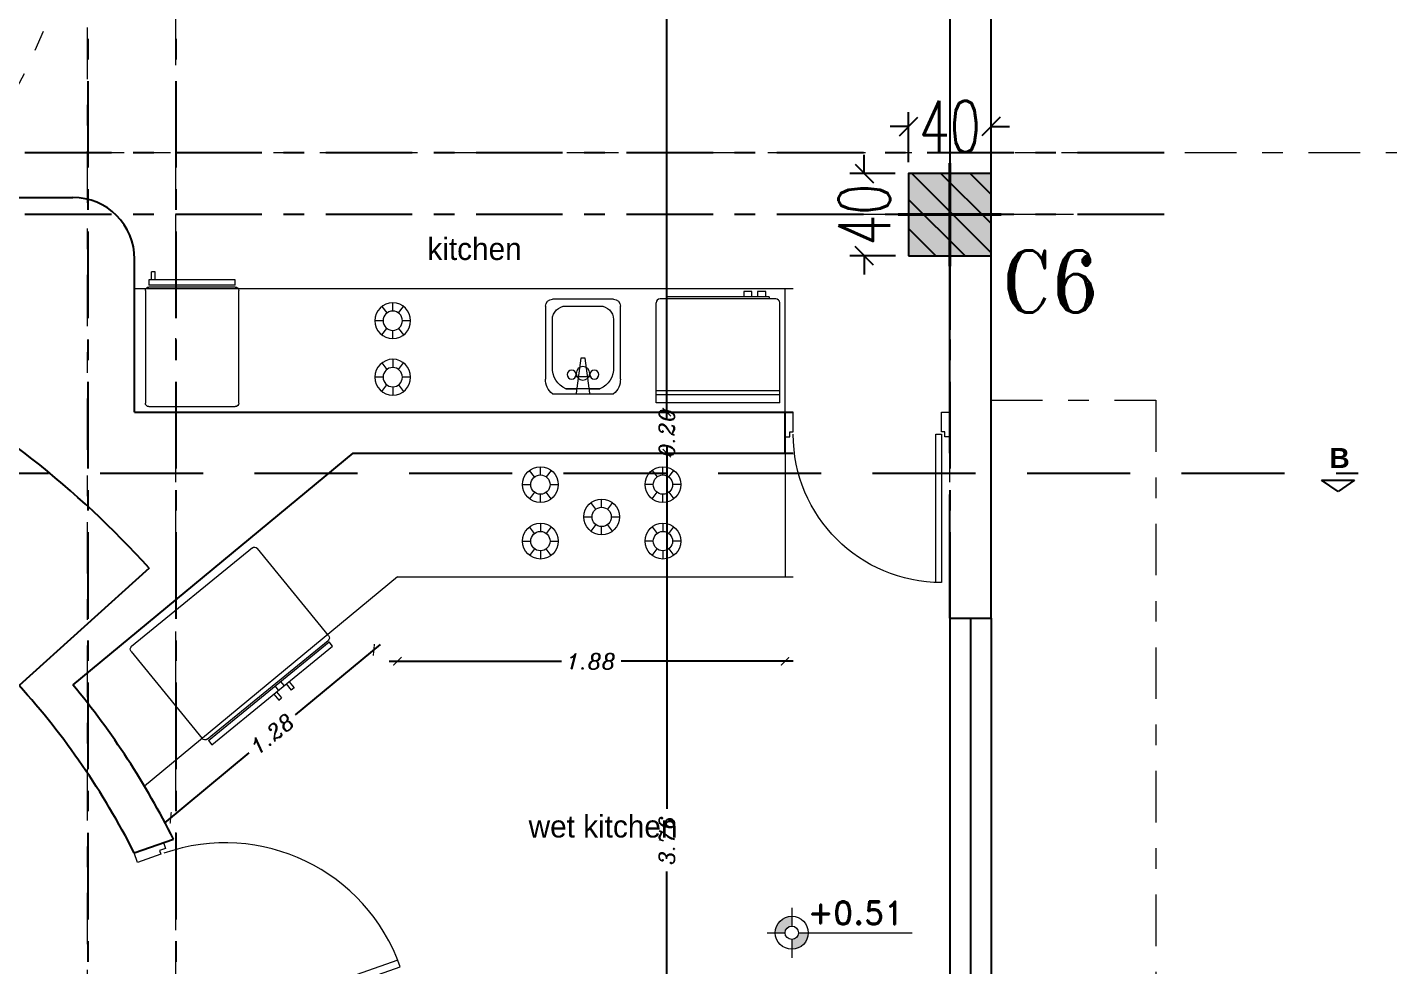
# Model space of a CAD drawing. Header units: metres. Extents: x 294 to 1101, y -498 to -355.
# Drawn here: x 508.05 to 514.66, y -389.58 to -385.03 of the extents above; entities that cross this region are included whole.
import ezdxf
from ezdxf.enums import TextEntityAlignment as Align

# ---------------------------------------------------------------- set-up
doc = ezdxf.new("R2010")
doc.units = ezdxf.units.M
for name, pattern in [('ACAD_ISO10W100', [18, 12, -3, 0, -3]), ('DASHDOT2', [0.5, 0.25, -0.125, 0, -0.125]), ('DASHED', [0.75, 0.5, -0.25])]:
    doc.linetypes.add(name, pattern=pattern)
for name, color, linetype in [('001-axis', 1, 'Continuous'), ('dim', 156, 'Continuous'), ('DIME', 2, 'Continuous'), ('EM_COLUMN', 4, 'Continuous'), ('hatch', 26, 'Continuous'), ('text', 3, 'Continuous'), ('win', 206, 'Continuous')]:
    doc.layers.add(name, color=color, linetype=linetype)
for name, color, linetype, lineweight in [('2', 2, 'Continuous', 13), ('axe', 12, 'DASHDOT2', 9), ('clumn', 40, 'Continuous', 13), ('COLUMNS', 24, 'Continuous', 40), ('D', 2, 'Continuous', 13), ('dor', 30, 'Continuous', 13), ('fur', 251, 'Continuous', 9), ('roof', 16, 'DASHDOT2', 18), ('wall', 7, 'Continuous', 25)]:
    doc.layers.add(name, color=color, linetype=linetype, lineweight=lineweight)
doc.styles.add('alalala', font='bgothm.ttf', dxfattribs={"height": 0.2})
doc.styles.add('ITALICC', font='italicc')
doc.styles.add('ROMAND', font='romand.shx', dxfattribs={"height": 0.2})
doc.styles.add('ROMANT', font='romant')
doc.styles.add('simplex', font='simplex.shx', dxfattribs={"width": 0.7})
doc.styles.add('verdana', font='verdana.ttf', dxfattribs={"width": 0.9})
doc.dimstyles.new('100', dxfattribs={"dimscale": 0, "dimtxt": 0.5, "dimasz": 0.09, "dimexe": 0.07, "dimexo": 0, "dimgap": 0.09, "dimtad": 1, "dimdec": 0, "dimlfac": 100, "dimrnd": 0.5, "dimzin": 12, "dimdsep": 46, "dimtxsty": 'verdana', "dimblk": 'OBLIQUE', "dimcen": 0, "dimdle": 0.07, "dimaunit": 1, "dimazin": 2, "dimtfac": 1, "dimtdec": 0, "dimtix": 1, "dimtofl": 0, "dimtmove": 1, "dimatfit": 2, "dimldrblk": 'OBLIQUE', "dimfxl": 0.1, "dimtolj": 1, "dimtzin": 0, "dimarcsym": 0})
doc.dimstyles.new('dim200', dxfattribs={"dimscale": 0.4, "dimtxt": 0.1885, "dimasz": 0.1, "dimexe": 0.15, "dimexo": 0.25, "dimgap": 0.07, "dimtad": 0, "dimzin": 0, "dimdsep": 46, "dimtxsty": 'ITALICC', "dimblk": 'ARCHTICK', "dimcen": 0.09, "dimdle": 0.1, "dimse1": 1, "dimse2": 1, "dimclrd": 211, "dimclrt": 3, "dimadec": 0, "dimazin": 0, "dimtfac": 1, "dimtix": 1, "dimtofl": 0, "dimtmove": 0, "dimatfit": 3, "dimldrblk": 'ARCHTICK', "dimfxl": 1, "dimtolj": 1, "dimtzin": 0, "dimlwd": 25, "dimarcsym": 0})

# ---------------------------------------------------------------- blocks, each defined once
blk = doc.blocks.new('gaz')
at = {"layer": 'fur'}
for p, q in [((5993.3887, -451.5327), (5993.3887, -451.5727)), ((5993.663, -451.5327), (5993.663, -451.5727)), ((5993.3417, -451.6196), (5993.3017, -451.6196)), ((5993.3513, -451.5912), (5993.3195, -451.567)), ((5993.4261, -451.5912), (5993.4579, -451.567)), ((5993.4756, -451.6196), (5993.4356, -451.6196)), ((5993.5761, -451.6196), (5993.6161, -451.6196)), ((5993.6256, -451.5912), (5993.5938, -451.567)), ((5993.7004, -451.5912), (5993.7322, -451.567)), ((5993.7099, -451.6196), (5993.7499, -451.6196)), ((5993.3195, -451.6722), (5993.3513, -451.648)), ((5993.3887, -451.6665), (5993.3887, -451.7065)), ((5993.4579, -451.6722), (5993.4261, -451.648)), ((5993.5938, -451.6722), (5993.6256, -451.648)), ((5993.663, -451.6665), (5993.663, -451.7065)), ((5993.7322, -451.6722), (5993.7004, -451.648)), ((5993.4763, -451.8643), (5993.5082, -451.8885)), ((5993.5455, -451.87), (5993.5455, -451.83)), ((5993.6147, -451.8643), (5993.5829, -451.8885)), ((5993.4986, -451.9169), (5993.4586, -451.9169)), ((5993.5082, -451.9453), (5993.4763, -451.9695)), ((5993.5829, -451.9453), (5993.6147, -451.9695)), ((5993.6325, -451.9169), (5993.5925, -451.9169)), ((5993.5455, -452.0039), (5993.5455, -451.9639)), ((5993.3887, -452.1673), (5993.3887, -452.1273)), ((5993.663, -452.1673), (5993.663, -452.1273)), ((5993.3417, -452.2143), (5993.3017, -452.2143)), ((5993.3195, -452.1617), (5993.3513, -452.1859)), ((5993.4579, -452.1617), (5993.4261, -452.1859)), ((5993.4756, -452.2143), (5993.4356, -452.2143)), ((5993.5761, -452.2143), (5993.6161, -452.2143)), ((5993.5938, -452.1617), (5993.6256, -452.1859)), ((5993.7322, -452.1617), (5993.7004, -452.1859)), ((5993.7099, -452.2143), (5993.7499, -452.2143)), ((5993.3513, -452.2427), (5993.3195, -452.2669)), ((5993.3887, -452.3012), (5993.3887, -452.2612)), ((5993.4261, -452.2427), (5993.4579, -452.2669)), ((5993.6256, -452.2427), (5993.5938, -452.2669)), ((5993.663, -452.3012), (5993.663, -452.2612)), ((5993.7004, -452.2427), (5993.7322, -452.2669))]:
    blk.add_line(p, q, dxfattribs=at)
for centre, radius in [((5993.3887, -451.6196), 0.0869), ((5993.663, -451.6196), 0.0869), ((5993.3887, -451.6196), 0.0469), ((5993.663, -451.6196), 0.0469), ((5993.5455, -451.9169), 0.0869), ((5993.5455, -451.9169), 0.0469), ((5993.3887, -452.2143), 0.0869), ((5993.663, -452.2143), 0.0869), ((5993.3887, -452.2143), 0.0469), ((5993.663, -452.2143), 0.0469)]:
    blk.add_circle(centre, radius, dxfattribs=at)
blk = doc.blocks.new('Kit1')
at = {"layer": 'fur'}
for p, q in [((-0.45, -0.69), (-0.45, -0.07)), ((-0.43, -0.05), (0.43, -0.05)), ((0.45, -0.07), (0.45, -0.69)), ((0.43, -0.71), (-0.43, -0.71)), ((0.43, -0.72), (-0.43, -0.72)), ((-0.43, -0.75), (-0.43, -0.72)), ((0.43, -0.75), (-0.43, -0.75)), ((-0.1199, -0.75), (-0.1199, -0.7932)), ((-0.0999, -0.75), (-0.0999, -0.7932)), ((-0.0856, -0.75), (-0.0856, -0.72)), ((-0.0456, -0.75), (-0.0456, -0.72)), ((-0.0313, -0.75), (-0.0313, -0.7932)), ((-0.0113, -0.75), (-0.0113, -0.7932)), ((0.43, -0.72), (0.43, -0.75)), ((-0.1199, -0.7932), (-0.0999, -0.7932)), ((-0.0113, -0.7932), (-0.0313, -0.7932))]:
    blk.add_line(p, q, dxfattribs=at)
for centre, start, end in [((-0.43, -0.07), 90, 180), ((0.43, -0.07), 0, 90), ((-0.43, -0.69), 180, 270), ((0.43, -0.69), 270, 0)]:
    blk.add_arc(centre, 0.02, start, end, dxfattribs=at)
blk = doc.blocks.new('D100r')
at = {"layer": 'dor'}
for p, q in [((-99.085, -11.965), (-99.085, -12.865)), ((-99.05, -12.865), (-99.05, -11.965)), ((-100, -12.87), (-100, -12.85)), ((-100, -12.85), (-99.97, -12.85)), ((-99.97, -12.85), (-99.97, -12.88)), ((-99.97, -12.88), (-99.95, -12.88)), ((-99.95, -12.88), (-99.95, -13)), ((-99.085, -12.865), (-99.05, -12.865)), ((-99.05, -12.88), (-99.05, -13)), ((-99.03, -12.88), (-99.05, -12.88)), ((-99, -12.85), (-99.03, -12.85)), ((-99.03, -12.85), (-99.03, -12.88)), ((-99, -12.87), (-99, -12.85)), ((-100, -13), (-100, -12.98)), ((-99.95, -13), (-100, -13)), ((-99.05, -13), (-99, -13)), ((-99, -13), (-99, -12.98))]:
    blk.add_line(p, q, dxfattribs=at)
blk.add_arc((-99.05, -12.865), 0.9, 90, 180, dxfattribs=at)
blk = doc.blocks.new('tretre')
at = {"layer": 'fur'}
for p, q in [((370.0621, 40.0969), (370.3591, 40.0969)), ((370.1281, 40.0721), (370.1813, 40.0721)), ((370.2931, 40.0721), (370.1281, 40.0721)), ((370.1996, 39.9232), (370.1776, 40.0941)), ((370.2436, 40.0941), (370.2216, 39.9232)), ((370.24, 40.0721), (370.2931, 40.0721)), ((370.0291, 39.6702), (370.0291, 40.0249)), ((370.2436, 40.0139), (370.1776, 40.0139)), ((370.3921, 40.0249), (370.3921, 39.6702)), ((370.0621, 39.9672), (370.0621, 39.7362)), ((370.0621, 39.9672), (370.0621, 39.7362)), ((370.2216, 39.9232), (370.1996, 39.9232)), ((370.3591, 39.7362), (370.3591, 39.9672)), ((370.3591, 39.7362), (370.3591, 39.9672)), ((370.3591, 39.7362), (370.3591, 39.9672)), ((370.1281, 39.6702), (370.2931, 39.6702)), ((370.1281, 39.6702), (370.2931, 39.6702)), ((370.3591, 39.6372), (370.0621, 39.6372))]:
    blk.add_line(p, q, dxfattribs=at)
for centre, radius in [((370.1556, 40.0029), 0.022), ((370.2106, 39.9972), 0.033), ((370.2106, 39.9972), 0.033), ((370.2656, 40.0029), 0.022)]:
    blk.add_circle(centre, radius, dxfattribs=at)
for centre, radius, start, end in [((370.1149, 40.0291), 0.0859, 127.93551, 182.80858), ((370.1711, 39.9719), 0.1091, 113.21231, 182.47593), ((370.1711, 39.9719), 0.1091, 113.21231, 182.47593), ((370.2501, 39.9719), 0.1091, 357.52407, 66.78769), ((370.2501, 39.9719), 0.1091, 357.52407, 66.78769), ((370.2501, 39.9719), 0.1091, 357.52407, 66.78769), ((370.3063, 40.0291), 0.0859, 357.19142, 52.06449), ((370.1281, 39.7362), 0.066, 180, 270), ((370.1281, 39.7362), 0.066, 180, 270), ((370.2931, 39.7362), 0.066, 270, 0), ((370.2931, 39.7362), 0.066, 270, 0), ((370.2931, 39.7362), 0.066, 270, 0), ((370.0621, 39.6702), 0.033, 180, 270), ((370.3591, 39.6702), 0.033, 270, 0)]:
    blk.add_arc(centre, radius, start, end, dxfattribs=at)
blk = doc.blocks.new('fsdfddf')
at = {"layer": 'fur'}
for p, q in [((490.9136, -504.0438), (490.8818, -504.0196)), ((490.951, -503.9852), (490.951, -504.0252)), ((490.9884, -504.0438), (491.0202, -504.0196)), ((491.1879, -504.0438), (491.1561, -504.0196)), ((491.2253, -503.9852), (491.2253, -504.0252)), ((491.2627, -504.0438), (491.2945, -504.0196)), ((490.9041, -504.0722), (490.8641, -504.0722)), ((490.8818, -504.1248), (490.9136, -504.1006)), ((491.0202, -504.1248), (490.9884, -504.1006)), ((491.0379, -504.0722), (490.9979, -504.0722)), ((491.1384, -504.0722), (491.1784, -504.0722)), ((491.1561, -504.1248), (491.1879, -504.1006)), ((491.2945, -504.1248), (491.2627, -504.1006)), ((491.2723, -504.0722), (491.3123, -504.0722)), ((490.951, -504.1191), (490.951, -504.1591)), ((491.2253, -504.1191), (491.2253, -504.1591))]:
    blk.add_line(p, q, dxfattribs=at)
for centre, radius in [((490.951, -504.0722), 0.0869), ((490.951, -504.0722), 0.0469), ((491.2253, -504.0722), 0.0869), ((491.2253, -504.0722), 0.0469)]:
    blk.add_circle(centre, radius, dxfattribs=at)
blk = doc.blocks.new('dishwasher')
at = {"layer": 'fur'}
for p, q in [((5546.653, -440.5298), (5547.1384, -440.5298)), ((5546.653, -441.1298), (5546.653, -440.5298)), ((5546.6916, -441.1298), (5546.6916, -440.5298)), ((5546.7109, -441.1298), (5546.7109, -440.5298)), ((5547.1577, -441.1105), (5547.1577, -440.5491)), ((5547.1673, -440.581), (5547.1577, -440.581)), ((5547.1673, -441.0786), (5547.1673, -440.581)), ((5547.194, -440.9552), (5547.1673, -440.9552)), ((5547.194, -440.9943), (5547.194, -440.9552)), ((5547.1673, -440.9943), (5547.194, -440.9943)), ((5547.194, -441.0227), (5547.1673, -441.0227)), ((5547.194, -441.0619), (5547.194, -441.0227)), ((5547.1673, -441.0786), (5547.1577, -441.0786)), ((5547.1673, -441.0619), (5547.194, -441.0619)), ((5546.653, -441.1298), (5547.1384, -441.1298))]:
    blk.add_line(p, q, dxfattribs=at)
for centre, start, end in [((5547.1384, -440.5491), 0, 90), ((5547.1384, -441.1105), 270, 0)]:
    blk.add_arc(centre, 0.0193, start, end, dxfattribs=at)
blk = doc.blocks.new('dfdsffd')
at = {"layer": 'fur'}
for p, q in [((492.7656, -508.481), (492.7656, -507.9354)), ((492.7832, -507.9178), (493.2017, -507.9178)), ((493.2193, -507.9354), (493.2193, -508.481)), ((493.2017, -508.4986), (492.7832, -508.4986)), ((493.2017, -508.5074), (492.7832, -508.5074)), ((492.7832, -508.5338), (492.7832, -508.5074)), ((492.7832, -508.5338), (492.7832, -508.5074)), ((493.2017, -508.5338), (492.7832, -508.5338)), ((492.7958, -508.5338), (492.7958, -508.5718)), ((492.8134, -508.5338), (492.8134, -508.5718)), ((493.2017, -508.5074), (493.2017, -508.5338)), ((492.8134, -508.5718), (492.7958, -508.5718))]:
    blk.add_line(p, q, dxfattribs=at)
for centre, start, end in [((492.7832, -507.9354), 90, 180), ((493.2017, -507.9354), 0, 90), ((492.7832, -508.481), 180, 270), ((493.2017, -508.481), 270, 0)]:
    blk.add_arc(centre, 0.0176, start, end, dxfattribs=at)
blk = doc.blocks.new('A$C6C9229B2')
at = {"layer": 'dim'}
h = blk.add_hatch(color=256, dxfattribs=at)
h.paths.add_polyline_path([(0.294, 0.376), (0.294, 0.492, 0.414214), (0.098, 0.296), (0.214, 0.296, -0.414214)])
h.paths.add_polyline_path([(0.49, 0.296), (0.373, 0.296, -0.414214), (0.294, 0.217), (0.294, 0.1, 0.414214)])
at = {"layer": '2'}
for p, q in [((0.294, 0.592), (0.294, 0.376)), ((0, 0.296), (0.214, 0.296)), ((0.294, 0.217), (0.294, 0)), ((0.373, 0.296), (1.727, 0.296))]:
    blk.add_line(p, q, dxfattribs=at)
for radius in [0.196, 0.0796]:
    blk.add_circle((0.294, 0.296), radius, dxfattribs=at)
blk = doc.blocks.new('_ArchTick')
at = {"color": 0, "linetype": 'ByBlock', "const_width": 0.15}
blk.add_lwpolyline([(-0.5, -0.5), (0.5, 0.5)], dxfattribs=at)
blk = doc.blocks.new('*D161')
at = {"layer": 'DEFPOINTS', "color": 0, "transparency": 16777216}
for p in [(509.8474, -387.6951), (511.7292, -387.6951), (509.8474, -388.105)]:
    blk.add_point(p, dxfattribs=at)
at = {"layer": 'wall', "color": 211, "linetype": 'Continuous', "lineweight": 25, "transparency": 16777216}
for p, q in [((509.8074, -388.105), (510.6436, -388.105)), ((511.7692, -388.105), (510.933, -388.105))]:
    blk.add_line(p, q, dxfattribs=at)
at = {"layer": 'wall', "color": 211, "lineweight": 25, "transparency": 16777216, "xscale": 0.04000000000000001, "yscale": 0.04000000000000001, "zscale": 0.04000000000000001, "rotation": 180}
blk.add_blockref('_ArchTick', (509.8474, -388.105), dxfattribs=at)
at = {"layer": 'wall', "color": 211, "lineweight": 25, "transparency": 16777216, "xscale": 0.04000000000000001, "yscale": 0.04000000000000001, "zscale": 0.04000000000000001}
blk.add_blockref('_ArchTick', (511.7292, -388.105), dxfattribs=at)
at = {"layer": 'wall', "color": 3, "transparency": 16777216, "insert": (510.7883, -388.105), "char_height": 0.0754, "attachment_point": 5, "style": 'ITALICC'}
blk.add_mtext('\\A1;1.88', dxfattribs=at)
blk = doc.blocks.new('*D185')
at = {"layer": 'DEFPOINTS', "color": 0, "transparency": 16777216}
for p in [(511.1241, -387.0951), (511.1554, -387.0951), (511.2356, -390.8527)]:
    blk.add_point(p, dxfattribs=at)
at = {"layer": 'wall', "color": 211, "linetype": 'Continuous', "lineweight": 25, "transparency": 16777216}
for p, q in [((511.1554, -387.0551), (511.1554, -388.822)), ((511.1554, -390.8927), (511.1554, -389.1257))]:
    blk.add_line(p, q, dxfattribs=at)
at = {"layer": 'wall', "color": 211, "lineweight": 25, "transparency": 16777216, "xscale": 0.04000000000000001, "yscale": 0.04000000000000001, "zscale": 0.04000000000000001}
for p, rotation in [((511.1554, -387.0951), 90), ((511.1554, -390.8527), 270)]:
    blk.add_blockref('_ArchTick', p, dxfattribs=dict(at, rotation=rotation))
at = {"layer": 'wall', "color": 3, "transparency": 16777216, "insert": (511.1554, -388.9739), "char_height": 0.0754, "attachment_point": 5, "rotation": 90, "style": 'ITALICC'}
blk.add_mtext('\\A1;3.76', dxfattribs=at)
blk = doc.blocks.new('*D186')
at = {"layer": 'DEFPOINTS', "color": 0, "transparency": 16777216}
for p in [(510.9248, -386.8951), (511.1554, -386.8951), (511.1241, -387.0951)]:
    blk.add_point(p, dxfattribs=at)
at = {"layer": 'wall', "color": 211, "linetype": 'Continuous', "lineweight": 25, "transparency": 16777216}
for p, q in [((511.1554, -386.8951), (511.1554, -386.8551)), ((511.1554, -387.0951), (511.1554, -387.1351))]:
    blk.add_line(p, q, dxfattribs=at)
at = {"layer": 'wall', "color": 211, "lineweight": 25, "transparency": 16777216, "xscale": 0.04000000000000001, "yscale": 0.04000000000000001, "zscale": 0.04000000000000001}
for p, rotation in [((511.1554, -386.8951), 270), ((511.1554, -387.0951), 90)]:
    blk.add_blockref('_ArchTick', p, dxfattribs=dict(at, rotation=rotation))
at = {"layer": 'wall', "color": 3, "transparency": 16777216, "insert": (511.1554, -386.9951), "char_height": 0.0754, "attachment_point": 5, "rotation": 90, "style": 'ITALICC'}
blk.add_mtext('\\A1;0.20', dxfattribs=at)
blk = doc.blocks.new('*D187')
at = {"layer": 'DEFPOINTS', "color": 0, "transparency": 16777216}
for p in [(511.1554, -379.611), (511.1554, -379.611), (510.9248, -386.8951)]:
    blk.add_point(p, dxfattribs=at)
at = {"layer": 'wall', "color": 211, "linetype": 'Continuous', "lineweight": 25, "transparency": 16777216}
for p, q in [((511.1554, -379.571), (511.1554, -383.1048)), ((511.1554, -386.9351), (511.1554, -383.4013))]:
    blk.add_line(p, q, dxfattribs=at)
at = {"layer": 'wall', "color": 211, "lineweight": 25, "transparency": 16777216, "xscale": 0.04000000000000001, "yscale": 0.04000000000000001, "zscale": 0.04000000000000001}
for p, rotation in [((511.1554, -379.611), 90), ((511.1554, -386.8951), 270)]:
    blk.add_blockref('_ArchTick', p, dxfattribs=dict(at, rotation=rotation))
at = {"layer": 'wall', "color": 3, "transparency": 16777216, "insert": (511.1554, -383.2531), "char_height": 0.0754, "attachment_point": 5, "rotation": 90, "style": 'ITALICC'}
blk.add_mtext('\\A1;7.28', dxfattribs=at)
blk = doc.blocks.new('*D195')
at = {"layer": 'DEFPOINTS', "color": 0, "transparency": 16777216}
for p in [(509.6056, -387.8951), (508.6193, -388.7108), (508.7469, -388.865)]:
    blk.add_point(p, dxfattribs=at)
at = {"layer": 'wall', "color": 211, "linetype": 'Continuous', "lineweight": 25, "transparency": 16777216}
for p, q in [((509.764, -388.0238), (509.3515, -388.3649)), ((508.7161, -388.8905), (509.1285, -388.5494))]:
    blk.add_line(p, q, dxfattribs=at)
at = {"layer": 'wall', "color": 211, "lineweight": 25, "transparency": 16777216, "xscale": 0.04000000000000001, "yscale": 0.04000000000000001, "zscale": 0.04000000000000001}
for p, rotation in [((509.7332, -388.0493), 39.59188658313416), ((508.7469, -388.865), 219.5918865831342)]:
    blk.add_blockref('_ArchTick', p, dxfattribs=dict(at, rotation=rotation))
at = {"layer": 'wall', "color": 3, "transparency": 16777216, "insert": (509.24, -388.4571), "char_height": 0.0754, "attachment_point": 5, "rotation": 39.59189, "style": 'ITALICC'}
blk.add_mtext('\\A1;1.28', dxfattribs=at)
blk = doc.blocks.new('CLUMN')
at = {"layer": 'clumn', "color": 1}
for p, q in [((879.9932, 254.3445), (879.9932, 253.1445)), ((879.3932, 253.7445), (880.5932, 253.7445))]:
    blk.add_line(p, q, dxfattribs=at)
at = {"layer": 'clumn'}
blk.add_lwpolyline([(879.7932, 253.5445), (880.1932, 253.5445), (880.1932, 253.9445), (879.7932, 253.9445)], close=True, dxfattribs=at)
blk = doc.blocks.new('C2')
at = {"layer": 'hatch', "linetype": 'ByBlock'}
h = blk.add_hatch(dxfattribs=at)
h.set_pattern_fill('ANSI31', color=256, scale=0.8, angle=-270)
h.set_pattern_definition([(135, (1119.80774, -5736.61393), (-0.0707106781, -0.0707106781), [])])
h.paths.add_polyline_path([(15.0016, -5.7257), (15.0016, -5.3257), (14.6016, -5.3257), (14.6016, -5.7257)])
at = {"layer": 'COLUMNS', "color": 1, "ltscale": 0.05}
for p, q in [((14.8016, -5.7757), (14.8016, -5.2757)), ((15.0516, -5.5257), (14.5516, -5.5257))]:
    blk.add_line(p, q, dxfattribs=at)
at = {"layer": 'EM_COLUMN'}
blk.add_lwpolyline([(14.6016, -5.7257), (15.0016, -5.7257), (15.0016, -5.3257), (14.6016, -5.3257)], close=True, dxfattribs=at)
blk = doc.blocks.new('_OBLIQUE')
at = {"color": 0, "linetype": 'ByBlock'}
blk.add_line((-0.5, -0.5), (0.5, 0.5), dxfattribs=at)
blk = doc.blocks.new('*D460')
at = {"layer": 'DEFPOINTS', "color": 0, "linetype": 'ByBlock', "transparency": 16777216}
for p in [(15.0016, -5.1526), (14.6016, -5.3257), (15.0016, -5.3257)]:
    blk.add_point(p, dxfattribs=at)
at = {"layer": 'DIME', "color": 0, "linetype": 'ByBlock', "lineweight": -2, "transparency": 16777216}
for p, q in [((14.6016, -5.3257), (14.6016, -5.0826)), ((15.0016, -5.3257), (15.0016, -5.0826)), ((14.6016, -5.1526), (14.5116, -5.1526)), ((15.0016, -5.1526), (15.0916, -5.1526))]:
    blk.add_line(p, q, dxfattribs=at)
at = {"layer": 'DIME', "color": 0, "linetype": 'ByBlock', "lineweight": -2, "transparency": 16777216, "xscale": 0.09, "yscale": 0.09, "zscale": 0.09}
blk.add_blockref('_OBLIQUE', (14.6016, -5.1526), dxfattribs=at)
at = {"layer": 'DIME', "color": 0, "linetype": 'ByBlock', "lineweight": -2, "transparency": 16777216, "xscale": 0.09, "yscale": 0.09, "zscale": 0.09, "rotation": 180}
blk.add_blockref('_OBLIQUE', (15.0016, -5.1526), dxfattribs=at)
at = {"layer": 'DIME', "color": 0, "linetype": 'ByBlock', "transparency": 16777216, "insert": (14.8016, -5.1526), "char_height": 0.25, "attachment_point": 5, "style": 'simplex'}
blk.add_mtext('\\A1;40', dxfattribs=at)
blk = doc.blocks.new('*D461')
at = {"layer": 'DEFPOINTS', "color": 0, "linetype": 'ByBlock', "transparency": 16777216}
for p in [(14.3866, -5.3804), (14.5357, -5.3804), (14.538, -5.7804)]:
    blk.add_point(p, dxfattribs=at)
at = {"layer": 'DIME', "color": 0, "linetype": 'ByBlock', "lineweight": -2, "transparency": 16777216}
for p, q in [((14.3866, -5.3804), (14.3866, -5.2904)), ((14.5357, -5.3804), (14.3166, -5.3804)), ((14.538, -5.7804), (14.3166, -5.7804)), ((14.3866, -5.7804), (14.3866, -5.8704))]:
    blk.add_line(p, q, dxfattribs=at)
at = {"layer": 'DIME', "color": 0, "linetype": 'ByBlock', "lineweight": -2, "transparency": 16777216, "xscale": 0.09, "yscale": 0.09, "zscale": 0.09}
for p, rotation in [((14.3866, -5.3804), 270), ((14.3866, -5.7804), 90)]:
    blk.add_blockref('_OBLIQUE', p, dxfattribs=dict(at, rotation=rotation))
at = {"layer": 'DIME', "color": 0, "linetype": 'ByBlock', "transparency": 16777216, "insert": (14.3866, -5.5804), "char_height": 0.25, "attachment_point": 5, "rotation": 90, "style": 'simplex'}
blk.add_mtext('\\A1;40', dxfattribs=at)
blk = doc.blocks.new('AX-LINE')
at = {"layer": '001-axis', "color": 251, "linetype": 'ACAD_ISO10W100', "ltscale": 0.035}
for p, q in [((10.6194, 0), (10.6194, -24.88)), ((11.0467, 0), (11.0467, -24.88)), ((14.8042, 0), (14.8042, -24.88)), ((15.8446, -11.2982), (-1.8009, -11.2982)), ((15.8446, -11.5982), (-1.8009, -11.5982))]:
    blk.add_line(p, q, dxfattribs=at)
blk = doc.blocks.new('CD-2')
at = {"layer": 'DIME', "linetype": 'ByBlock'}
for base, p1, p2, angle, picture, middle in [((15.0016, -5.1526), (14.6016, -5.3257), (15.0016, -5.3257), 180, '*D460', (14.8016, -5.1526)), ((14.3866, -5.3804), (14.538, -5.7804), (14.5357, -5.3804), 90, '*D461', (14.3866, -5.5804))]:
    dim = blk.add_linear_dim(base=base, p1=p1, p2=p2, angle=angle, dimstyle='100', override={"dimscale": 1, "dimtxt": 0.25, "dimgap": 0.03, "dimtad": 0, "dimtxsty": 'simplex'}, dxfattribs=at)
    dim.commit()
    dim.dimension.update_dxf_attribs({"geometry": picture, "text_midpoint": middle})
blk = doc.blocks.new('fdssdfsfd')
at = {"color": 6}
for name, p in [('AX-LINE', (408.7305, -376.7583)), ('CD-2', (408.7331, -382.7761)), ('C2', (408.7331, -382.8308))]:
    blk.add_blockref(name, p, dxfattribs=at)
at = {"layer": 'text', "color": 7, "style": 'ROMANT', "width": 0.9}
blk.add_text('C6', height=0.3, dxfattribs=at).set_placement((423.7869, -388.5312), align=Align.TOP_LEFT)

msp = doc.modelspace()

# ---------------------------------------------------------------- hatches: boundary and pattern name
at = {"layer": 'clumn'}
h = msp.add_hatch(color=256, dxfattribs=at)
edge = h.paths.add_edge_path()
edge.add_line((513.1292, -385.9367), (511.9292, -385.9367))
edge = h.paths.add_edge_path()
edge.add_line((512.5292, -386.5367), (512.5292, -385.3367))
h.paths.add_polyline_path([(512.7292, -385.7367), (512.3292, -385.7367), (512.3292, -386.1367), (512.7292, -386.1367)])

# ---------------------------------------------------------------- linework, layer by layer
for p, q in [((512.5292, -387.0951), (512.5292, -386.0445)), ((512.7292, -387.8951), (512.7292, -386.0445)), ((512.5292, -387.8951), (512.5292, -387.2951))]:
    msp.add_line(p, q)
at = {"layer": 'axe'}
for p, q in [((512.5292, -402.6106), (512.5292, -367.9368)), ((508.3427, -402.6788), (508.3427, -368.0049)), ((508.7718, -402.6106), (508.7718, -368.0095)), ((517.5206, -385.6367), (495.304, -385.6367))]:
    msp.add_line(p, q, dxfattribs=at)
at = {"layer": 'fur'}
for p, q in [((508.5718, -386.2951), (511.7692, -386.2951)), ((511.7292, -386.8951), (511.7292, -386.2951)), ((511.7292, -387.0951), (511.7292, -387.6951)), ((509.8474, -387.6951), (508.6193, -388.7108)), ((509.8474, -387.6951), (511.7692, -387.6951))]:
    msp.add_line(p, q, dxfattribs=at)
at = {"layer": 'roof'}
msp.add_lwpolyline([(513.5292, -391.2471), (512.7292, -391.2471), (512.7292, -386.8376), (513.5292, -386.8376)], close=True, dxfattribs=at)
msp.add_arc((505.2284, -383.8531), 3.1388, 318.02296, 41.97704, dxfattribs=at)
at = {"layer": 'text', "linetype": 'DASHED'}
for p, q in [((495.6543, -387.1924), (514.5109, -387.1924)), ((514.3341, -387.226), (514.4942, -387.226)), ((514.4144, -387.2802), (514.3341, -387.226)), ((514.4942, -387.226), (514.4144, -387.2802))]:
    msp.add_line(p, q, dxfattribs=at)
at = {"layer": 'wall'}
for p, q in [((507.7849, -385.8531), (508.2718, -385.8531)), ((508.5718, -386.8951), (508.5718, -386.1531)), ((508.5718, -386.8951), (511.7692, -386.8951)), ((511.7292, -387.0951), (511.7292, -386.8951)), ((512.5292, -387.0951), (512.5292, -386.8951)), ((509.6315, -387.0951), (508.2723, -388.2192)), ((509.6315, -387.0951), (511.7692, -387.0951)), ((508.6423, -387.6536), (508.0115, -388.2233)), ((512.5292, -387.8951), (512.7292, -387.8951)), ((508.57, -389.0348), (508.7603, -388.968))]:
    msp.add_line(p, q, dxfattribs=at)
msp.add_lwpolyline([(512.7292, -387.8951), (512.7292, -379.411), (511.9292, -379.411), (511.9292, -379.611), (512.5292, -379.611), (512.5292, -386.4951)], dxfattribs=at)
for centre, radius, start, end in [((508.2718, -386.1531), 0.3, 0, 90), ((505.2284, -390.7366), 4.6, 42.08379, 61.51741), ((505.2284, -390.7366), 3.75, 26.9884, 42.08379), ((505.2284, -390.7366), 3.95, 26.59828, 39.59189)]:
    msp.add_arc(centre, radius, start, end, dxfattribs=at)
at = {"layer": 'win'}
for p, q in [((512.5292, -387.8951), (512.5292, -390.0366)), ((512.6292, -387.8951), (512.6292, -390.0366)), ((512.7292, -387.8951), (512.7292, -390.0366))]:
    msp.add_line(p, q, dxfattribs=at)

# ---------------------------------------------------------------- block references
at = {"layer": 'clumn', "rotation": 180}
msp.add_blockref('CLUMN', (1392.5224, -132.1922), dxfattribs=at)
at = {"layer": 'dor', "xscale": -0.8000000000122838, "yscale": 0.8000000000122838, "zscale": 0.8000000000122838, "rotation": 180}
msp.add_blockref('D100r', (591.7292, -397.2951), dxfattribs=at)
at = {"layer": 'dor', "rotation": 289.3261439113026}
msp.add_blockref('D100r', (553.932, -479.0975), dxfattribs=at)
at = {"layer": 'fur', "rotation": 90.00000000000001}
msp.add_blockref('dishwasher', (70.5737, -5933.5032), dxfattribs=at)
at = {"layer": 'fur', "xscale": -0.8800000000000001, "yscale": 0.8800000000000001, "zscale": 0.8800000000000001, "rotation": 39.24089594906877}
msp.add_blockref('Kit1', (508.8224, -387.7596), dxfattribs=at)
at = {"layer": 'wall'}
msp.add_blockref('fdssdfsfd', (88.9945, 2.4198), dxfattribs=at)
at = {"layer": 'wall', "xscale": -1}
for name, p, rotation in [('dfdsffd', (15.8583, -894.7865), 180), ('fsdfddf', (1013.8971, -877.6768), 270), ('tretre', (140.5377, -346.71), 180)]:
    msp.add_blockref(name, p, dxfattribs=dict(at, rotation=rotation))
at = {"layer": 'wall', "rotation": 270}
msp.add_blockref('gaz', (962.756, 5606.1414), dxfattribs=at)
at = {"layer": 'wall', "xscale": 0.4082351196449411, "yscale": 0.4082351196449411, "zscale": 0.4082351196449411}
msp.add_blockref('A$C6C9229B2', (511.6421, -389.5441), dxfattribs=at)

# ---------------------------------------------------------------- texts
at = {"layer": 'D', "style": 'ROMAND'}
msp.add_text('+0.51', height=0.1131, dxfattribs=at).set_placement((511.8423, -389.3835))
at = {"layer": 'text', "style": 'alalala'}
for s, height, p in [(' kitchen', 0.10797, (509.9533, -386.1568)), ('wet kitchen', 0.107972, (510.4847, -388.9606))]:
    msp.add_text(s, height=height, dxfattribs=at).set_placement(p)
at = {"layer": 'text', "linetype": 'DASHED', "insert": (514.3727, -387.0697), "char_height": 0.096835, "width": 0.270077, "attachment_point": 1}
msp.add_mtext('{\\fArial|b1|i0|c0|p34;B}', dxfattribs=at)

# ---------------------------------------------------------------- dimensions: what is measured, and where the dimension line sits
at = {"layer": 'wall'}
for base, p1, p2, picture, middle in [((511.1554, -379.611), (510.9248, -386.8951), (511.1554, -379.611), '*D187', (511.1554, -383.2531)), ((511.1554, -386.8951), (511.1241, -387.0951), (510.9248, -386.8951), '*D186', (511.1554, -386.9951)), ((511.1554, -387.0951), (511.2356, -390.8527), (511.1241, -387.0951), '*D185', (511.1554, -388.9739))]:
    dim = msp.add_linear_dim(base=base, p1=p1, p2=p2, angle=90, dimstyle='dim200', override={"dimtmove": 1}, dxfattribs=at)
    dim.commit()
    dim.dimension.update_dxf_attribs({"geometry": picture, "text_midpoint": middle})
dim = msp.add_linear_dim(base=(509.8474, -388.105), p1=(511.7292, -387.6951), p2=(509.8474, -387.6951), dimstyle='dim200', override={"dimtmove": 1}, dxfattribs=at)
dim.commit()
dim.dimension.update_dxf_attribs({"geometry": '*D161', "text_midpoint": (510.7883, -388.105)})
dim = msp.add_aligned_dim(p1=(509.6056, -387.8951), p2=(508.6193, -388.7108), distance=0.2001, dimstyle='dim200', dxfattribs=at)
dim.commit()
dim.dimension.update_dxf_attribs({"geometry": '*D195', "text_midpoint": (509.24, -388.4571)})

doc.saveas('drawing.dxf')
